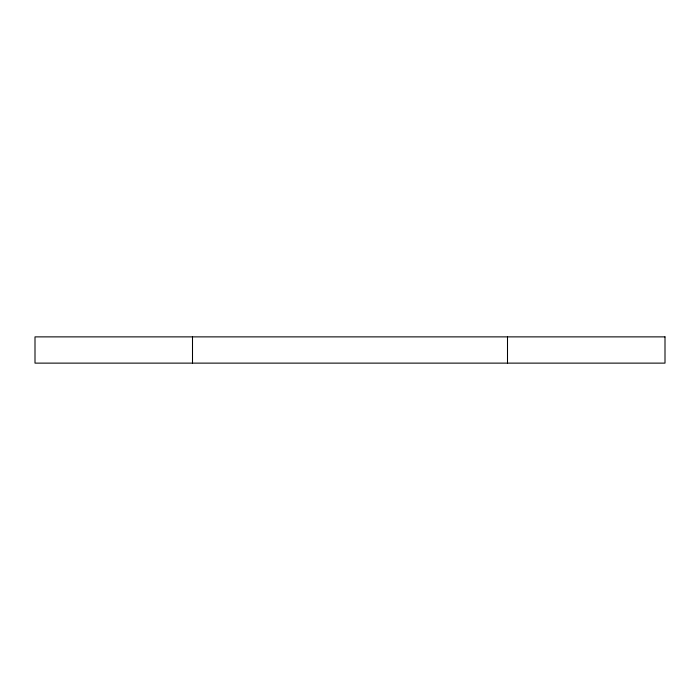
<?xml version="1.0" encoding="UTF-8"?>
<svg xmlns="http://www.w3.org/2000/svg" width="700" height="700" viewBox="0 0 700 700"><rect width="100%" height="100%" fill="white"/><g stroke="black" fill="none" stroke-linecap="round" stroke-linejoin="round"><path stroke-width="1.05" d="M507.5 336.875L507.5 363.125M192.5 336.875L192.5 363.125M665 336.875L35 336.875L35 363.125L665 363.125L665 336.875"/></g></svg>
